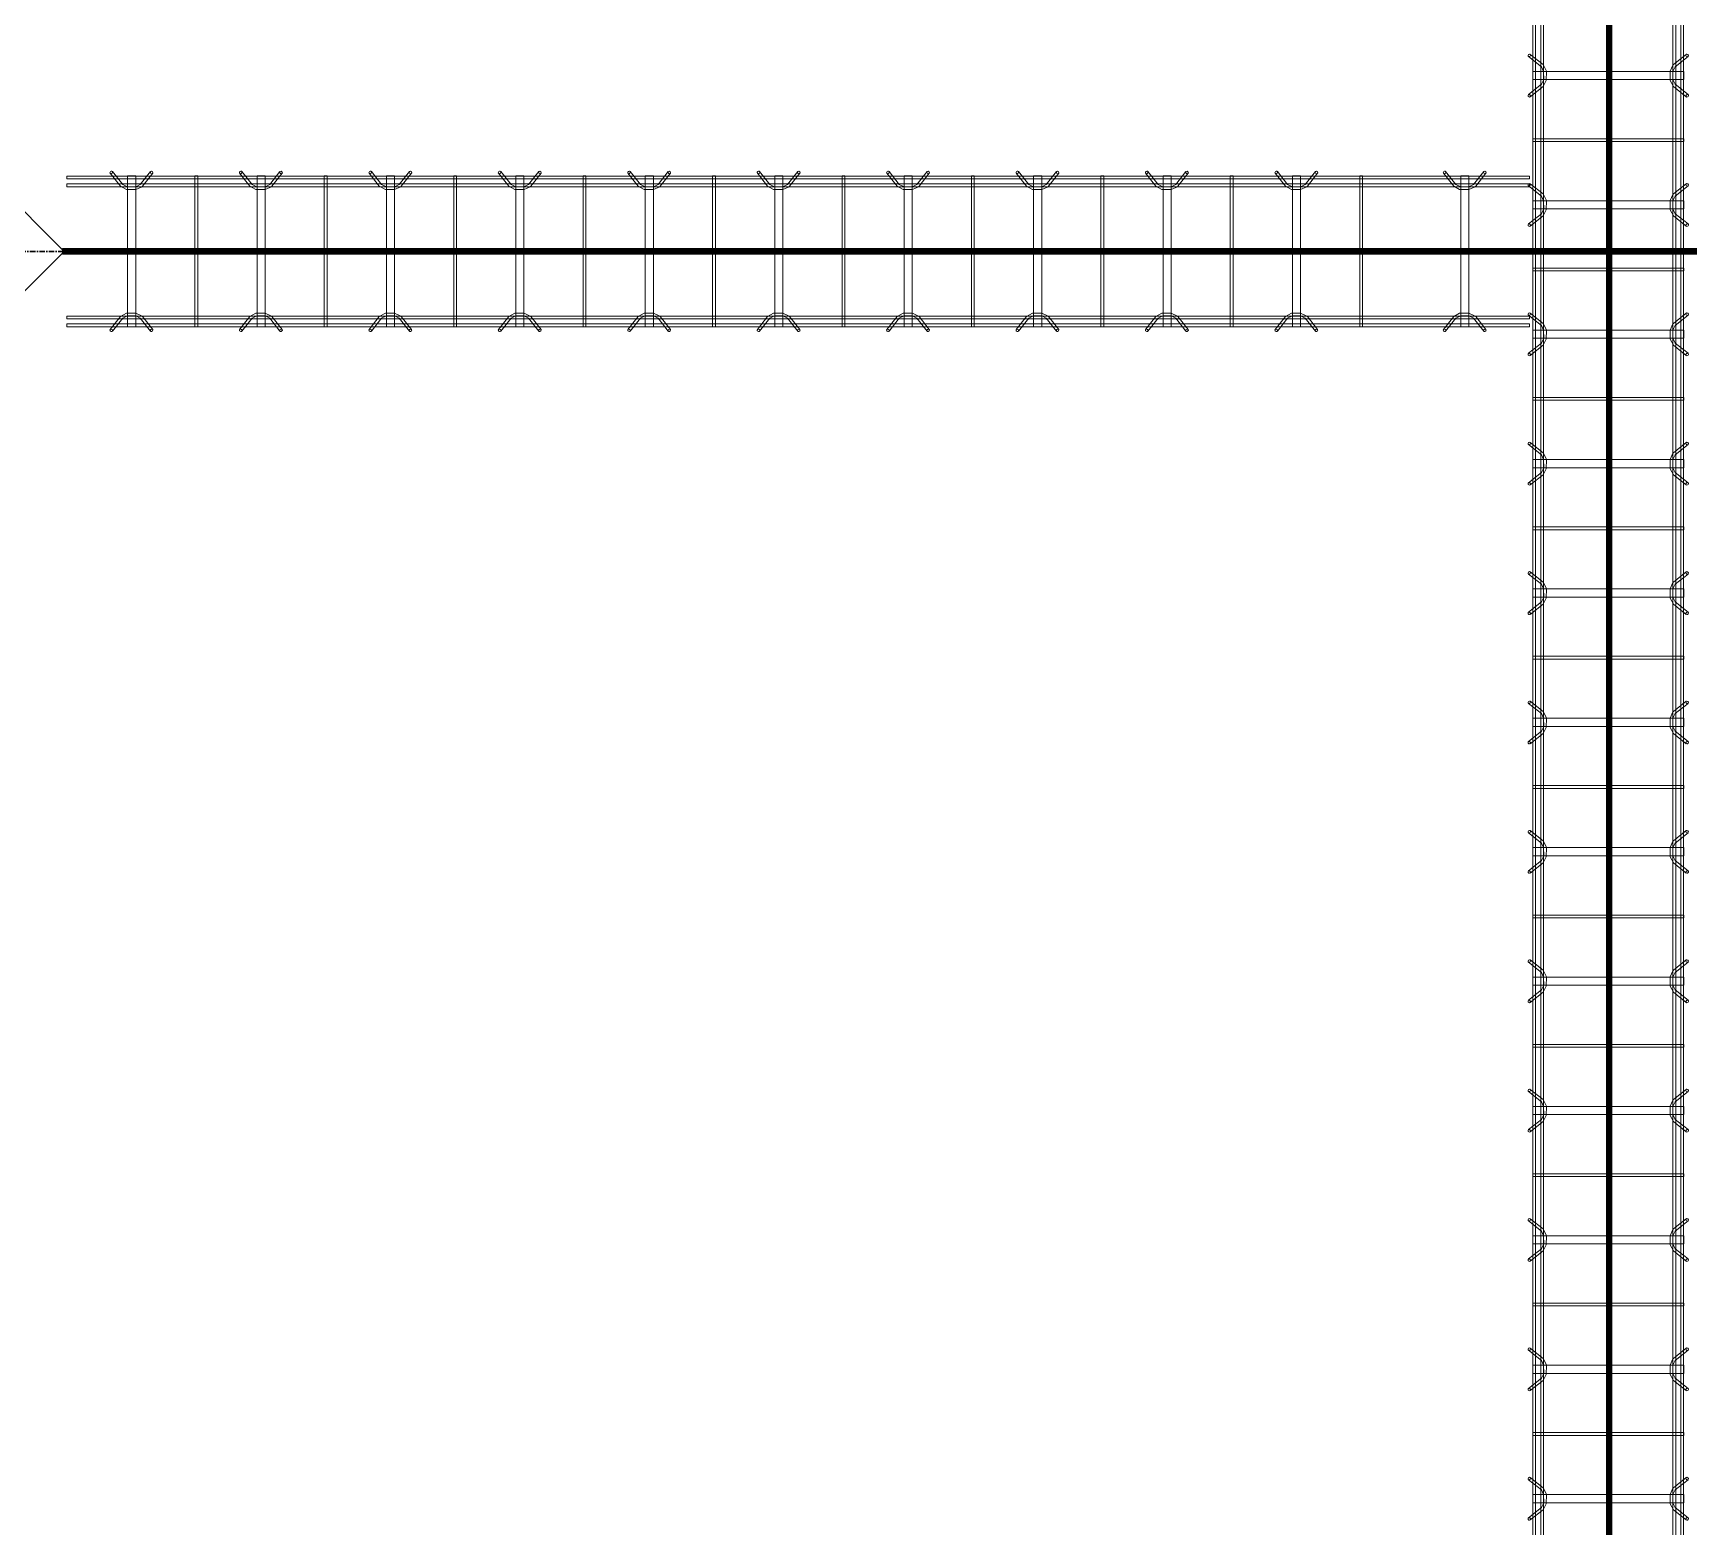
# Model space of a CAD drawing. Header units: inches. Extents: x -19229 to -222, y -6301 to 12387.
# Drawn here: x -2810 to -2656.4, y 11416.9 to 11555.4 of the extents above; entities that cross this region are included whole.
import ezdxf

# ---------------------------------------------------------------- set-up
doc = ezdxf.new("R2010")
doc.units = ezdxf.units.IN
doc.header["$MEASUREMENT"] = 0
doc.linetypes.add('Grid Line 1_2_', pattern=[0.875, 0.5, -0.125, 0.125, -0.125])
for name, color, linetype, lineweight in [('A-FLOR', 192, 'Continuous', 9), ('A-GENM', 13, 'Continuous', 9), ('S-BEAM', 12, 'Continuous', 9), ('S-GRID', 1, 'Continuous', 9)]:
    doc.layers.add(name, color=color, linetype=linetype, lineweight=lineweight)

# ---------------------------------------------------------------- blocks, each defined once
blk = doc.blocks.new('Dowel bar assembly - Dowel bar assembly-669756-SLAB ON GROUND JOINTS')
at = {"layer": 'S-BEAM'}
for p, q in [((2175, 1.98), (0, 1.98)), ((0, 1.72), (2175, 1.72)), ((1516.02, 2.23), (1516.97, 1.03)), ((1517.18, 1.19), (1516.23, 2.39)), ((1517.62, 1.99), (1517.62, -12.01)), ((1518.38, 1.99), (1517.62, 1.99)), ((1517.62, 1.99), (1518.38, 1.99)), ((1518.38, -12.01), (1518.38, 1.99)), ((1519.76, 2.39), (1518.81, 1.19)), ((1519.01, 1.03), (1519.96, 2.23)), ((1523.87, 1.99), (1523.87, -12.01)), ((1524.13, 1.99), (1523.87, 1.99)), ((1523.87, 1.99), (1524.13, 1.99)), ((1524.13, -12.01), (1524.13, 1.99)), ((1528.02, 2.23), (1528.97, 1.03)), ((1529.18, 1.19), (1528.23, 2.39)), ((1529.62, 1.99), (1529.62, -12.01)), ((1530.38, 1.99), (1529.62, 1.99)), ((1529.62, 1.99), (1530.38, 1.99)), ((1530.38, -12.01), (1530.38, 1.99)), ((1531.76, 2.39), (1530.81, 1.19)), ((1531.01, 1.03), (1531.96, 2.23)), ((1535.87, 1.99), (1535.87, -12.01)), ((1536.13, 1.99), (1535.87, 1.99)), ((1535.87, 1.99), (1536.13, 1.99)), ((1536.13, -12.01), (1536.13, 1.99)), ((1540.02, 2.23), (1540.97, 1.03)), ((1541.18, 1.19), (1540.23, 2.39)), ((1541.62, 1.99), (1541.62, -12.01)), ((1542.38, 1.99), (1541.62, 1.99)), ((1541.62, 1.99), (1542.38, 1.99)), ((1542.38, -12.01), (1542.38, 1.99)), ((1543.76, 2.39), (1542.81, 1.19)), ((1543.01, 1.03), (1543.96, 2.23)), ((1547.87, 1.99), (1547.87, -12.01)), ((1548.13, 1.99), (1547.87, 1.99)), ((1547.87, 1.99), (1548.13, 1.99)), ((1548.13, -12.01), (1548.13, 1.99)), ((1552.02, 2.23), (1552.97, 1.03)), ((1553.18, 1.19), (1552.23, 2.39)), ((1553.62, 1.99), (1553.62, -12.01)), ((1554.38, 1.99), (1553.62, 1.99)), ((1553.62, 1.99), (1554.38, 1.99)), ((1554.38, -12.01), (1554.38, 1.99)), ((1555.76, 2.39), (1554.81, 1.19)), ((1555.01, 1.03), (1555.96, 2.23)), ((1559.87, 1.99), (1559.87, -12.01)), ((1560.13, 1.99), (1559.87, 1.99)), ((1559.87, 1.99), (1560.13, 1.99)), ((1560.13, -12.01), (1560.13, 1.99)), ((1564.02, 2.23), (1564.97, 1.03)), ((1565.18, 1.19), (1564.23, 2.39)), ((1565.62, 1.99), (1565.62, -12.01)), ((1566.38, 1.99), (1565.62, 1.99)), ((1565.62, 1.99), (1566.38, 1.99)), ((1566.38, -12.01), (1566.38, 1.99)), ((1567.76, 2.39), (1566.81, 1.19)), ((1567.01, 1.03), (1567.96, 2.23)), ((1571.87, 1.99), (1571.87, -12.01)), ((1572.13, 1.99), (1571.87, 1.99)), ((1571.87, 1.99), (1572.13, 1.99)), ((1572.13, -12.01), (1572.13, 1.99)), ((1576.02, 2.23), (1576.97, 1.03)), ((1577.18, 1.19), (1576.23, 2.39)), ((1577.62, 1.99), (1577.62, -12.01)), ((1578.38, 1.99), (1577.62, 1.99)), ((1577.62, 1.99), (1578.38, 1.99)), ((1578.38, -12.01), (1578.38, 1.99)), ((1579.76, 2.39), (1578.81, 1.19)), ((1579.01, 1.03), (1579.96, 2.23)), ((1583.87, 1.99), (1583.87, -12.01)), ((1584.13, 1.99), (1583.87, 1.99)), ((1583.87, 1.99), (1584.13, 1.99)), ((1584.13, -12.01), (1584.13, 1.99)), ((1588.02, 2.23), (1588.97, 1.03)), ((1589.18, 1.19), (1588.23, 2.39)), ((1589.62, 1.99), (1589.62, -12.01)), ((1590.38, 1.99), (1589.62, 1.99)), ((1589.62, 1.99), (1590.38, 1.99)), ((1590.38, -12.01), (1590.38, 1.99)), ((1591.76, 2.39), (1590.81, 1.19)), ((1591.01, 1.03), (1591.96, 2.23)), ((1595.87, 1.99), (1595.87, -12.01)), ((1596.13, 1.99), (1595.87, 1.99)), ((1595.87, 1.99), (1596.13, 1.99)), ((1596.13, -12.01), (1596.13, 1.99)), ((1600.02, 2.23), (1600.97, 1.03)), ((1601.18, 1.19), (1600.23, 2.39)), ((1601.62, 1.99), (1601.62, -12.01)), ((1602.38, 1.99), (1601.62, 1.99)), ((1601.62, 1.99), (1602.38, 1.99)), ((1602.38, -12.01), (1602.38, 1.99)), ((1603.76, 2.39), (1602.81, 1.19)), ((1603.01, 1.03), (1603.96, 2.23)), ((1607.87, 1.99), (1607.87, -12.01)), ((1608.13, 1.99), (1607.87, 1.99)), ((1607.87, 1.99), (1608.13, 1.99)), ((1608.13, -12.01), (1608.13, 1.99)), ((1612.02, 2.23), (1612.97, 1.03)), ((1613.18, 1.19), (1612.23, 2.39)), ((1613.62, 1.99), (1613.62, -12.01)), ((1614.38, 1.99), (1613.62, 1.99)), ((1613.62, 1.99), (1614.38, 1.99)), ((1614.38, -12.01), (1614.38, 1.99)), ((1615.76, 2.39), (1614.81, 1.19)), ((1615.01, 1.03), (1615.96, 2.23)), ((1619.87, 1.99), (1619.87, -12.01)), ((1620.13, 1.99), (1619.87, 1.99)), ((1619.87, 1.99), (1620.13, 1.99)), ((1620.13, -12.01), (1620.13, 1.99)), ((1624.02, 2.23), (1624.97, 1.03)), ((1625.18, 1.19), (1624.23, 2.39)), ((1625.62, 1.99), (1625.62, -12.01)), ((1626.38, 1.99), (1625.62, 1.99)), ((1625.62, 1.99), (1626.38, 1.99)), ((1626.38, -12.01), (1626.38, 1.99)), ((1627.76, 2.39), (1626.81, 1.19)), ((1627.01, 1.03), (1627.96, 2.23)), ((1631.87, 1.99), (1631.87, -12.01)), ((1632.13, 1.99), (1631.87, 1.99)), ((1631.87, 1.99), (1632.13, 1.99)), ((1632.13, -12.01), (1632.13, 1.99)), ((1636.02, 2.23), (1636.97, 1.03)), ((1637.18, 1.19), (1636.23, 2.39)), ((1637.62, 1.99), (1637.62, -12.01)), ((1638.38, 1.99), (1637.62, 1.99)), ((1637.62, 1.99), (1638.38, 1.99)), ((1638.38, -12.01), (1638.38, 1.99)), ((1639.76, 2.39), (1638.81, 1.19)), ((1639.01, 1.03), (1639.96, 2.23)), ((1643.87, 1.99), (1643.87, -12.01)), ((1644.13, 1.99), (1643.87, 1.99)), ((1643.87, 1.99), (1644.13, 1.99)), ((1644.13, -12.01), (1644.13, 1.99)), ((1648.02, 2.23), (1648.97, 1.03)), ((1649.18, 1.19), (1648.23, 2.39)), ((1649.62, 1.99), (1649.62, -12.01)), ((1650.38, 1.99), (1649.62, 1.99)), ((1649.62, 1.99), (1650.38, 1.99)), ((1650.38, -12.01), (1650.38, 1.99)), ((1651.76, 2.39), (1650.81, 1.19)), ((1651.01, 1.03), (1651.96, 2.23)), ((2175, 1.25), (0, 1.25)), ((0, 0.99), (2175, 0.99)), ((2175, -11.01), (0, -11.01)), ((0, -11.27), (2175, -11.27)), ((2175, -11.74), (0, -11.74)), ((0, -12), (2175, -12)), ((1516.97, -11.05), (1516.02, -12.25)), ((1516.23, -12.41), (1517.18, -11.21)), ((1518.38, -12.01), (1517.62, -12.01)), ((1517.62, -12.01), (1518.38, -12.01)), ((1518.81, -11.21), (1519.76, -12.41)), ((1519.96, -12.25), (1519.01, -11.05)), ((1524.13, -12.01), (1523.87, -12.01)), ((1523.87, -12.01), (1524.13, -12.01)), ((1528.97, -11.05), (1528.02, -12.25)), ((1528.23, -12.41), (1529.18, -11.21)), ((1530.38, -12.01), (1529.62, -12.01)), ((1529.62, -12.01), (1530.38, -12.01)), ((1530.81, -11.21), (1531.76, -12.41)), ((1531.96, -12.25), (1531.01, -11.05)), ((1536.13, -12.01), (1535.87, -12.01)), ((1535.87, -12.01), (1536.13, -12.01)), ((1540.97, -11.05), (1540.02, -12.25)), ((1540.23, -12.41), (1541.18, -11.21)), ((1542.38, -12.01), (1541.62, -12.01)), ((1541.62, -12.01), (1542.38, -12.01)), ((1542.81, -11.21), (1543.76, -12.41)), ((1543.96, -12.25), (1543.01, -11.05)), ((1548.13, -12.01), (1547.87, -12.01)), ((1547.87, -12.01), (1548.13, -12.01)), ((1552.97, -11.05), (1552.02, -12.25)), ((1552.23, -12.41), (1553.18, -11.21)), ((1554.38, -12.01), (1553.62, -12.01)), ((1553.62, -12.01), (1554.38, -12.01)), ((1554.81, -11.21), (1555.76, -12.41)), ((1555.96, -12.25), (1555.01, -11.05)), ((1560.13, -12.01), (1559.87, -12.01)), ((1559.87, -12.01), (1560.13, -12.01)), ((1564.97, -11.05), (1564.02, -12.25)), ((1564.23, -12.41), (1565.18, -11.21)), ((1566.38, -12.01), (1565.62, -12.01)), ((1565.62, -12.01), (1566.38, -12.01)), ((1566.81, -11.21), (1567.76, -12.41)), ((1567.96, -12.25), (1567.01, -11.05)), ((1572.13, -12.01), (1571.87, -12.01)), ((1571.87, -12.01), (1572.13, -12.01)), ((1576.97, -11.05), (1576.02, -12.25)), ((1576.23, -12.41), (1577.18, -11.21)), ((1578.38, -12.01), (1577.62, -12.01)), ((1577.62, -12.01), (1578.38, -12.01)), ((1578.81, -11.21), (1579.76, -12.41)), ((1579.96, -12.25), (1579.01, -11.05)), ((1584.13, -12.01), (1583.87, -12.01)), ((1583.87, -12.01), (1584.13, -12.01)), ((1588.97, -11.05), (1588.02, -12.25)), ((1588.23, -12.41), (1589.18, -11.21)), ((1590.38, -12.01), (1589.62, -12.01)), ((1589.62, -12.01), (1590.38, -12.01)), ((1590.81, -11.21), (1591.76, -12.41)), ((1591.96, -12.25), (1591.01, -11.05)), ((1596.13, -12.01), (1595.87, -12.01)), ((1595.87, -12.01), (1596.13, -12.01)), ((1600.97, -11.05), (1600.02, -12.25)), ((1600.23, -12.41), (1601.18, -11.21)), ((1602.38, -12.01), (1601.62, -12.01)), ((1601.62, -12.01), (1602.38, -12.01)), ((1602.81, -11.21), (1603.76, -12.41)), ((1603.96, -12.25), (1603.01, -11.05)), ((1608.13, -12.01), (1607.87, -12.01)), ((1607.87, -12.01), (1608.13, -12.01)), ((1612.97, -11.05), (1612.02, -12.25)), ((1612.23, -12.41), (1613.18, -11.21)), ((1614.38, -12.01), (1613.62, -12.01)), ((1613.62, -12.01), (1614.38, -12.01)), ((1614.81, -11.21), (1615.76, -12.41)), ((1615.96, -12.25), (1615.01, -11.05)), ((1620.13, -12.01), (1619.87, -12.01)), ((1619.87, -12.01), (1620.13, -12.01)), ((1624.97, -11.05), (1624.02, -12.25)), ((1624.23, -12.41), (1625.18, -11.21)), ((1626.38, -12.01), (1625.62, -12.01)), ((1625.62, -12.01), (1626.38, -12.01)), ((1626.81, -11.21), (1627.76, -12.41)), ((1627.96, -12.25), (1627.01, -11.05)), ((1632.13, -12.01), (1631.87, -12.01)), ((1631.87, -12.01), (1632.13, -12.01)), ((1636.97, -11.05), (1636.02, -12.25)), ((1636.23, -12.41), (1637.18, -11.21)), ((1638.38, -12.01), (1637.62, -12.01)), ((1637.62, -12.01), (1638.38, -12.01)), ((1638.81, -11.21), (1639.76, -12.41)), ((1639.96, -12.25), (1639.01, -11.05)), ((1644.13, -12.01), (1643.87, -12.01)), ((1643.87, -12.01), (1644.13, -12.01)), ((1648.97, -11.05), (1648.02, -12.25)), ((1648.23, -12.41), (1649.18, -11.21)), ((1650.38, -12.01), (1649.62, -12.01)), ((1649.62, -12.01), (1650.38, -12.01)), ((1650.81, -11.21), (1651.76, -12.41)), ((1651.96, -12.25), (1651.01, -11.05))]:
    blk.add_line(p, q, dxfattribs=at)
at = {"layer": 'S-BEAM', "flags": 128}
for points in [[(1516.97, 1.03), (1517.53, 0.73), (1518.39, 0.72), (1518.97, 0.99), (1519.01, 1.03)], [(1517.18, 1.19), (1517.62, 0.97), (1518.38, 0.98), (1518.81, 1.19)], [(1528.97, 1.03), (1529.53, 0.73), (1530.39, 0.72), (1530.97, 0.99), (1531.01, 1.03)], [(1529.18, 1.19), (1529.62, 0.97), (1530.38, 0.98), (1530.81, 1.19)], [(1540.97, 1.03), (1541.53, 0.73), (1542.39, 0.72), (1542.97, 0.99), (1543.01, 1.03)], [(1541.18, 1.19), (1541.62, 0.97), (1542.38, 0.98), (1542.81, 1.19)], [(1552.97, 1.03), (1553.53, 0.73), (1554.39, 0.72), (1554.97, 0.99), (1555.01, 1.03)], [(1553.18, 1.19), (1553.62, 0.97), (1554.38, 0.98), (1554.81, 1.19)], [(1564.97, 1.03), (1565.53, 0.73), (1566.39, 0.72), (1566.97, 0.99), (1567.01, 1.03)], [(1565.18, 1.19), (1565.62, 0.97), (1566.38, 0.98), (1566.81, 1.19)], [(1576.97, 1.03), (1577.53, 0.73), (1578.39, 0.72), (1578.97, 0.99), (1579.01, 1.03)], [(1577.18, 1.19), (1577.62, 0.97), (1578.38, 0.98), (1578.81, 1.19)], [(1588.97, 1.03), (1589.53, 0.73), (1590.39, 0.72), (1590.97, 0.99), (1591.01, 1.03)], [(1589.18, 1.19), (1589.62, 0.97), (1590.38, 0.98), (1590.81, 1.19)], [(1600.97, 1.03), (1601.53, 0.73), (1602.39, 0.72), (1602.97, 0.99), (1603.01, 1.03)], [(1601.18, 1.19), (1601.62, 0.97), (1602.38, 0.98), (1602.81, 1.19)], [(1612.97, 1.03), (1613.53, 0.73), (1614.39, 0.72), (1614.97, 0.99), (1615.01, 1.03)], [(1613.18, 1.19), (1613.62, 0.97), (1614.38, 0.98), (1614.81, 1.19)], [(1624.97, 1.03), (1625.53, 0.73), (1626.39, 0.72), (1626.97, 0.99), (1627.01, 1.03)], [(1625.18, 1.19), (1625.62, 0.97), (1626.38, 0.98), (1626.81, 1.19)], [(1636.97, 1.03), (1637.53, 0.73), (1638.39, 0.72), (1638.97, 0.99), (1639.01, 1.03)], [(1637.18, 1.19), (1637.62, 0.97), (1638.38, 0.98), (1638.81, 1.19)], [(1648.97, 1.03), (1649.53, 0.73), (1650.39, 0.72), (1650.97, 0.99), (1651.01, 1.03)], [(1649.18, 1.19), (1649.62, 0.97), (1650.38, 0.98), (1650.81, 1.19)], [(1516.97, -11.05), (1517.53, -10.75), (1518.39, -10.74), (1518.97, -11.01), (1519.01, -11.05)], [(1528.97, -11.05), (1529.53, -10.75), (1530.39, -10.74), (1530.97, -11.01), (1531.01, -11.05)], [(1540.97, -11.05), (1541.53, -10.75), (1542.39, -10.74), (1542.97, -11.01), (1543.01, -11.05)], [(1552.97, -11.05), (1553.53, -10.75), (1554.39, -10.74), (1554.97, -11.01), (1555.01, -11.05)], [(1564.97, -11.05), (1565.53, -10.75), (1566.39, -10.74), (1566.97, -11.01), (1567.01, -11.05)], [(1576.97, -11.05), (1577.53, -10.75), (1578.39, -10.74), (1578.97, -11.01), (1579.01, -11.05)], [(1588.97, -11.05), (1589.53, -10.75), (1590.39, -10.74), (1590.97, -11.01), (1591.01, -11.05)], [(1600.97, -11.05), (1601.53, -10.75), (1602.39, -10.74), (1602.97, -11.01), (1603.01, -11.05)], [(1612.97, -11.05), (1613.53, -10.75), (1614.39, -10.74), (1614.97, -11.01), (1615.01, -11.05)], [(1624.97, -11.05), (1625.53, -10.75), (1626.39, -10.74), (1626.97, -11.01), (1627.01, -11.05)], [(1636.97, -11.05), (1637.53, -10.75), (1638.39, -10.74), (1638.97, -11.01), (1639.01, -11.05)], [(1648.97, -11.05), (1649.53, -10.75), (1650.39, -10.74), (1650.97, -11.01), (1651.01, -11.05)], [(1517.18, -11.21), (1517.62, -10.99), (1518.38, -11), (1518.81, -11.21)], [(1529.18, -11.21), (1529.62, -10.99), (1530.38, -11), (1530.81, -11.21)], [(1541.18, -11.21), (1541.62, -10.99), (1542.38, -11), (1542.81, -11.21)], [(1553.18, -11.21), (1553.62, -10.99), (1554.38, -11), (1554.81, -11.21)], [(1565.18, -11.21), (1565.62, -10.99), (1566.38, -11), (1566.81, -11.21)], [(1577.18, -11.21), (1577.62, -10.99), (1578.38, -11), (1578.81, -11.21)], [(1589.18, -11.21), (1589.62, -10.99), (1590.38, -11), (1590.81, -11.21)], [(1601.18, -11.21), (1601.62, -10.99), (1602.38, -11), (1602.81, -11.21)], [(1613.18, -11.21), (1613.62, -10.99), (1614.38, -11), (1614.81, -11.21)], [(1625.18, -11.21), (1625.62, -10.99), (1626.38, -11), (1626.81, -11.21)], [(1637.18, -11.21), (1637.62, -10.99), (1638.38, -11), (1638.81, -11.21)], [(1649.18, -11.21), (1649.62, -10.99), (1650.38, -11), (1650.81, -11.21)]]:
    blk.add_lwpolyline(points, dxfattribs=at)
at = {"layer": 'S-BEAM'}
for centre, major_axis, start_param, end_param in [((1516.12, 2.31), (0.101, 0.08), 5.709265, 8.850858), ((1516.12, 2.31), (0.101, 0.08), 2.567673, 5.709265), ((1519.86, 2.31), (-0.101, 0.08), 3.715513, 6.857105), ((1519.86, 2.31), (-0.101, 0.08), 0.57392, 3.715513), ((1528.12, 2.31), (0.101, 0.08), 5.709265, 8.850858), ((1528.12, 2.31), (0.101, 0.08), 2.567673, 5.709265), ((1531.86, 2.31), (-0.101, 0.08), 3.715513, 6.857105), ((1531.86, 2.31), (-0.101, 0.08), 0.57392, 3.715513), ((1540.12, 2.31), (0.101, 0.08), 5.709265, 8.850858), ((1540.12, 2.31), (0.101, 0.08), 2.567673, 5.709265), ((1543.86, 2.31), (-0.101, 0.08), 3.715513, 6.857105), ((1543.86, 2.31), (-0.101, 0.08), 0.57392, 3.715513), ((1552.12, 2.31), (0.101, 0.08), 5.709265, 8.850858), ((1552.12, 2.31), (0.101, 0.08), 2.567673, 5.709265), ((1555.86, 2.31), (-0.101, 0.08), 3.715513, 6.857105), ((1555.86, 2.31), (-0.101, 0.08), 0.57392, 3.715513), ((1564.12, 2.31), (0.101, 0.08), 5.709265, 8.850858), ((1564.12, 2.31), (0.101, 0.08), 2.567673, 5.709265), ((1567.86, 2.31), (-0.101, 0.08), 3.715513, 6.857105), ((1567.86, 2.31), (-0.101, 0.08), 0.57392, 3.715513), ((1576.12, 2.31), (0.101, 0.08), 5.709265, 8.850858), ((1576.12, 2.31), (0.101, 0.08), 2.567673, 5.709265), ((1579.86, 2.31), (-0.101, 0.08), 3.715513, 6.857105), ((1579.86, 2.31), (-0.101, 0.08), 0.57392, 3.715513), ((1588.12, 2.31), (0.101, 0.08), 5.709265, 8.850858), ((1588.12, 2.31), (0.101, 0.08), 2.567673, 5.709265), ((1591.86, 2.31), (-0.101, 0.08), 3.715513, 6.857105), ((1591.86, 2.31), (-0.101, 0.08), 0.57392, 3.715513), ((1600.12, 2.31), (0.101, 0.08), 5.709265, 8.850858), ((1600.12, 2.31), (0.101, 0.08), 2.567673, 5.709265), ((1603.86, 2.31), (-0.101, 0.08), 3.715513, 6.857105), ((1603.86, 2.31), (-0.101, 0.08), 0.57392, 3.715513), ((1612.12, 2.31), (0.101, 0.08), 5.709265, 8.850858), ((1612.12, 2.31), (0.101, 0.08), 2.567673, 5.709265), ((1615.86, 2.31), (-0.101, 0.08), 3.715513, 6.857105), ((1615.86, 2.31), (-0.101, 0.08), 0.57392, 3.715513), ((1624.12, 2.31), (0.101, 0.08), 5.709265, 8.850858), ((1624.12, 2.31), (0.101, 0.08), 2.567673, 5.709265), ((1627.86, 2.31), (-0.101, 0.08), 3.715513, 6.857105), ((1627.86, 2.31), (-0.101, 0.08), 0.57392, 3.715513), ((1636.12, 2.31), (0.101, 0.08), 5.709265, 8.850858), ((1636.12, 2.31), (0.101, 0.08), 2.567673, 5.709265), ((1639.86, 2.31), (-0.101, 0.08), 3.715513, 6.857105), ((1639.86, 2.31), (-0.101, 0.08), 0.57392, 3.715513), ((1648.12, 2.31), (0.101, 0.08), 5.709265, 8.850858), ((1648.12, 2.31), (0.101, 0.08), 2.567673, 5.709265), ((1651.86, 2.31), (-0.101, 0.08), 3.715513, 6.857105), ((1651.86, 2.31), (-0.101, 0.08), 0.57392, 3.715513), ((1516.12, -12.33), (-0.101, 0.08), 3.715513, 6.857105), ((1519.86, -12.33), (0.101, 0.08), 5.709265, 8.850858), ((1528.12, -12.33), (-0.101, 0.08), 3.715513, 6.857105), ((1531.86, -12.33), (0.101, 0.08), 5.709265, 8.850858), ((1540.12, -12.33), (-0.101, 0.08), 3.715513, 6.857105), ((1543.86, -12.33), (0.101, 0.08), 5.709265, 8.850858), ((1552.12, -12.33), (-0.101, 0.08), 3.715513, 6.857105), ((1555.86, -12.33), (0.101, 0.08), 5.709265, 8.850858), ((1564.12, -12.33), (-0.101, 0.08), 3.715513, 6.857105), ((1567.86, -12.33), (0.101, 0.08), 5.709265, 8.850858), ((1576.12, -12.33), (-0.101, 0.08), 3.715513, 6.857105), ((1579.86, -12.33), (0.101, 0.08), 5.709265, 8.850858), ((1588.12, -12.33), (-0.101, 0.08), 3.715513, 6.857105), ((1591.86, -12.33), (0.101, 0.08), 5.709265, 8.850858), ((1600.12, -12.33), (-0.101, 0.08), 3.715513, 6.857105), ((1603.86, -12.33), (0.101, 0.08), 5.709265, 8.850858), ((1612.12, -12.33), (-0.101, 0.08), 3.715513, 6.857105), ((1615.86, -12.33), (0.101, 0.08), 5.709265, 8.850858), ((1624.12, -12.33), (-0.101, 0.08), 3.715513, 6.857105), ((1627.86, -12.33), (0.101, 0.08), 5.709265, 8.850858), ((1636.12, -12.33), (-0.101, 0.08), 3.715513, 6.857105), ((1639.86, -12.33), (0.101, 0.08), 5.709265, 8.850858), ((1648.12, -12.33), (-0.101, 0.08), 3.715513, 6.857105), ((1651.86, -12.33), (0.101, 0.08), 5.709265, 8.850858), ((1516.12, -12.33), (-0.101, 0.08), 0.57392, 3.715513), ((1519.86, -12.33), (0.101, 0.08), 2.567673, 5.709265), ((1528.12, -12.33), (-0.101, 0.08), 0.57392, 3.715513), ((1531.86, -12.33), (0.101, 0.08), 2.567673, 5.709265), ((1540.12, -12.33), (-0.101, 0.08), 0.57392, 3.715513), ((1543.86, -12.33), (0.101, 0.08), 2.567673, 5.709265), ((1552.12, -12.33), (-0.101, 0.08), 0.57392, 3.715513), ((1555.86, -12.33), (0.101, 0.08), 2.567673, 5.709265), ((1564.12, -12.33), (-0.101, 0.08), 0.57392, 3.715513), ((1567.86, -12.33), (0.101, 0.08), 2.567673, 5.709265), ((1576.12, -12.33), (-0.101, 0.08), 0.57392, 3.715513), ((1579.86, -12.33), (0.101, 0.08), 2.567673, 5.709265), ((1588.12, -12.33), (-0.101, 0.08), 0.57392, 3.715513), ((1591.86, -12.33), (0.101, 0.08), 2.567673, 5.709265), ((1600.12, -12.33), (-0.101, 0.08), 0.57392, 3.715513), ((1603.86, -12.33), (0.101, 0.08), 2.567673, 5.709265), ((1612.12, -12.33), (-0.101, 0.08), 0.57392, 3.715513), ((1615.86, -12.33), (0.101, 0.08), 2.567673, 5.709265), ((1624.12, -12.33), (-0.101, 0.08), 0.57392, 3.715513), ((1627.86, -12.33), (0.101, 0.08), 2.567673, 5.709265), ((1636.12, -12.33), (-0.101, 0.08), 0.57392, 3.715513), ((1639.86, -12.33), (0.101, 0.08), 2.567673, 5.709265), ((1648.12, -12.33), (-0.101, 0.08), 0.57392, 3.715513), ((1651.86, -12.33), (0.101, 0.08), 2.567673, 5.709265)]:
    blk.add_ellipse(centre, major_axis=major_axis, ratio=0.816528, start_param=start_param, end_param=end_param, dxfattribs=at)
blk = doc.blocks.new('Dowel bar assembly - Dowel bar assembly-670865-SLAB ON GROUND JOINTS')
at = {"layer": 'S-BEAM'}
for p, q in [((135.61, 1.98), (0, 1.98)), ((0, 1.98), (0, 1.72)), ((0, 1.72), (0, 1.98)), ((0, 1.72), (135.61, 1.72)), ((4.02, 2.23), (4.97, 1.03)), ((5.18, 1.19), (4.23, 2.39)), ((5.63, 1.99), (5.63, -12.01)), ((6.38, 1.99), (5.63, 1.99)), ((5.63, 1.99), (6.38, 1.99)), ((6.38, -12.01), (6.38, 1.99)), ((7.76, 2.39), (6.81, 1.19)), ((7.01, 1.03), (7.96, 2.23)), ((11.87, 1.99), (11.87, -12.01)), ((12.13, 1.99), (11.87, 1.99)), ((11.87, 1.99), (12.13, 1.99)), ((12.13, -12.01), (12.13, 1.99)), ((16.02, 2.23), (16.97, 1.03)), ((17.18, 1.19), (16.23, 2.39)), ((17.63, 1.99), (17.63, -12.01)), ((18.38, 1.99), (17.63, 1.99)), ((17.63, 1.99), (18.38, 1.99)), ((18.38, -12.01), (18.38, 1.99)), ((19.76, 2.39), (18.81, 1.19)), ((19.01, 1.03), (19.96, 2.23)), ((23.87, 1.99), (23.87, -12.01)), ((24.13, 1.99), (23.87, 1.99)), ((23.87, 1.99), (24.13, 1.99)), ((24.13, -12.01), (24.13, 1.99)), ((28.02, 2.23), (28.97, 1.03)), ((29.18, 1.19), (28.23, 2.39)), ((29.63, 1.99), (29.63, -12.01)), ((30.38, 1.99), (29.63, 1.99)), ((29.63, 1.99), (30.38, 1.99)), ((30.38, -12.01), (30.38, 1.99)), ((31.76, 2.39), (30.81, 1.19)), ((31.01, 1.03), (31.96, 2.23)), ((35.87, 1.99), (35.87, -12.01)), ((36.13, 1.99), (35.87, 1.99)), ((35.87, 1.99), (36.13, 1.99)), ((36.13, -12.01), (36.13, 1.99)), ((40.02, 2.23), (40.97, 1.03)), ((41.18, 1.19), (40.23, 2.39)), ((41.63, 1.99), (41.63, -12.01)), ((42.38, 1.99), (41.63, 1.99)), ((41.63, 1.99), (42.38, 1.99)), ((42.38, -12.01), (42.38, 1.99)), ((43.76, 2.39), (42.81, 1.19)), ((43.01, 1.03), (43.96, 2.23)), ((47.87, 1.99), (47.87, -12.01)), ((48.13, 1.99), (47.87, 1.99)), ((47.87, 1.99), (48.13, 1.99)), ((48.13, -12.01), (48.13, 1.99)), ((52.02, 2.23), (52.97, 1.03)), ((53.18, 1.19), (52.23, 2.39)), ((53.63, 1.99), (53.63, -12.01)), ((54.38, 1.99), (53.63, 1.99)), ((53.63, 1.99), (54.38, 1.99)), ((54.38, -12.01), (54.38, 1.99)), ((55.76, 2.39), (54.81, 1.19)), ((55.01, 1.03), (55.96, 2.23)), ((59.87, 1.99), (59.87, -12.01)), ((60.13, 1.99), (59.87, 1.99)), ((59.87, 1.99), (60.13, 1.99)), ((60.13, -12.01), (60.13, 1.99)), ((64.02, 2.23), (64.97, 1.03)), ((65.18, 1.19), (64.23, 2.39)), ((65.63, 1.99), (65.63, -12.01)), ((66.38, 1.99), (65.63, 1.99)), ((65.63, 1.99), (66.38, 1.99)), ((66.38, -12.01), (66.38, 1.99)), ((67.76, 2.39), (66.81, 1.19)), ((67.01, 1.03), (67.96, 2.23)), ((71.87, 1.99), (71.87, -12.01)), ((72.13, 1.99), (71.87, 1.99)), ((71.87, 1.99), (72.13, 1.99)), ((72.13, -12.01), (72.13, 1.99)), ((76.02, 2.23), (76.97, 1.03)), ((77.18, 1.19), (76.23, 2.39)), ((77.63, 1.99), (77.63, -12.01)), ((78.38, 1.99), (77.63, 1.99)), ((77.63, 1.99), (78.38, 1.99)), ((78.38, -12.01), (78.38, 1.99)), ((79.76, 2.39), (78.81, 1.19)), ((79.01, 1.03), (79.96, 2.23)), ((83.87, 1.99), (83.87, -12.01)), ((84.13, 1.99), (83.87, 1.99)), ((83.87, 1.99), (84.13, 1.99)), ((84.13, -12.01), (84.13, 1.99)), ((88.02, 2.23), (88.97, 1.03)), ((89.18, 1.19), (88.23, 2.39)), ((89.63, 1.99), (89.63, -12.01)), ((90.38, 1.99), (89.63, 1.99)), ((89.63, 1.99), (90.38, 1.99)), ((90.38, -12.01), (90.38, 1.99)), ((91.76, 2.39), (90.81, 1.19)), ((91.01, 1.03), (91.96, 2.23)), ((95.87, 1.99), (95.87, -12.01)), ((96.13, 1.99), (95.87, 1.99)), ((95.87, 1.99), (96.13, 1.99)), ((96.13, -12.01), (96.13, 1.99)), ((100.02, 2.23), (100.97, 1.03)), ((101.18, 1.19), (100.23, 2.39)), ((101.63, 1.99), (101.63, -12.01)), ((102.38, 1.99), (101.63, 1.99)), ((101.63, 1.99), (102.38, 1.99)), ((102.38, -12.01), (102.38, 1.99)), ((103.76, 2.39), (102.81, 1.19)), ((103.01, 1.03), (103.96, 2.23)), ((107.87, 1.99), (107.87, -12.01)), ((108.13, 1.99), (107.87, 1.99)), ((107.87, 1.99), (108.13, 1.99)), ((108.13, -12.01), (108.13, 1.99)), ((112.02, 2.23), (112.97, 1.03)), ((113.18, 1.19), (112.23, 2.39)), ((113.63, 1.99), (113.63, -12.01)), ((114.38, 1.99), (113.63, 1.99)), ((113.63, 1.99), (114.38, 1.99)), ((114.38, -12.01), (114.38, 1.99)), ((115.76, 2.39), (114.81, 1.19)), ((115.01, 1.03), (115.96, 2.23)), ((119.87, 1.99), (119.87, -12.01)), ((120.13, 1.99), (119.87, 1.99)), ((119.87, 1.99), (120.13, 1.99)), ((120.13, -12.01), (120.13, 1.99)), ((127.63, 2.23), (128.58, 1.03)), ((128.78, 1.19), (127.83, 2.39)), ((129.23, 1.99), (129.23, -12.01)), ((129.98, 1.99), (129.23, 1.99)), ((129.23, 1.99), (129.98, 1.99)), ((129.98, -12.01), (129.98, 1.99)), ((131.37, 2.39), (130.42, 1.19)), ((130.62, 1.03), (131.57, 2.23)), ((135.61, 1.98), (135.61, 1.72)), ((135.61, 1.72), (135.61, 1.98)), ((135.61, 1.25), (0, 1.25)), ((0, 0.99), (0, 1.25)), ((0, 1.25), (0, 0.99)), ((0, 0.99), (135.61, 0.99)), ((135.61, 0.99), (135.61, 1.25)), ((135.61, 1.25), (135.61, 0.99)), ((135.61, -11.01), (0, -11.01)), ((0, -11.27), (0, -11.01)), ((0, -11.01), (0, -11.27)), ((0, -11.27), (135.61, -11.27)), ((135.61, -11.74), (0, -11.74)), ((0, -12), (0, -11.74)), ((0, -11.74), (0, -12)), ((0, -12), (135.61, -12)), ((4.97, -11.05), (4.02, -12.25)), ((4.23, -12.41), (5.18, -11.21)), ((6.38, -12.01), (5.63, -12.01)), ((5.63, -12.01), (6.38, -12.01)), ((6.81, -11.21), (7.76, -12.41)), ((7.96, -12.25), (7.01, -11.05)), ((12.13, -12.01), (11.87, -12.01)), ((11.87, -12.01), (12.13, -12.01)), ((16.97, -11.05), (16.02, -12.25)), ((16.23, -12.41), (17.18, -11.21)), ((18.38, -12.01), (17.63, -12.01)), ((17.63, -12.01), (18.38, -12.01)), ((18.81, -11.21), (19.76, -12.41)), ((19.96, -12.25), (19.01, -11.05)), ((24.13, -12.01), (23.87, -12.01)), ((23.87, -12.01), (24.13, -12.01)), ((28.97, -11.05), (28.02, -12.25)), ((28.23, -12.41), (29.18, -11.21)), ((30.38, -12.01), (29.63, -12.01)), ((29.63, -12.01), (30.38, -12.01)), ((30.81, -11.21), (31.76, -12.41)), ((31.96, -12.25), (31.01, -11.05)), ((36.13, -12.01), (35.87, -12.01)), ((35.87, -12.01), (36.13, -12.01)), ((40.97, -11.05), (40.02, -12.25)), ((40.23, -12.41), (41.18, -11.21)), ((42.38, -12.01), (41.63, -12.01)), ((41.63, -12.01), (42.38, -12.01)), ((42.81, -11.21), (43.76, -12.41)), ((43.96, -12.25), (43.01, -11.05)), ((48.13, -12.01), (47.87, -12.01)), ((47.87, -12.01), (48.13, -12.01)), ((52.97, -11.05), (52.02, -12.25)), ((52.23, -12.41), (53.18, -11.21)), ((54.38, -12.01), (53.63, -12.01)), ((53.63, -12.01), (54.38, -12.01)), ((54.81, -11.21), (55.76, -12.41)), ((55.96, -12.25), (55.01, -11.05)), ((60.13, -12.01), (59.87, -12.01)), ((59.87, -12.01), (60.13, -12.01)), ((64.97, -11.05), (64.02, -12.25)), ((64.23, -12.41), (65.18, -11.21)), ((66.38, -12.01), (65.63, -12.01)), ((65.63, -12.01), (66.38, -12.01)), ((66.81, -11.21), (67.76, -12.41)), ((67.96, -12.25), (67.01, -11.05)), ((72.13, -12.01), (71.87, -12.01)), ((71.87, -12.01), (72.13, -12.01)), ((76.97, -11.05), (76.02, -12.25)), ((76.23, -12.41), (77.18, -11.21)), ((78.38, -12.01), (77.63, -12.01)), ((77.63, -12.01), (78.38, -12.01)), ((78.81, -11.21), (79.76, -12.41)), ((79.96, -12.25), (79.01, -11.05)), ((84.13, -12.01), (83.87, -12.01)), ((83.87, -12.01), (84.13, -12.01)), ((88.97, -11.05), (88.02, -12.25)), ((88.23, -12.41), (89.18, -11.21)), ((90.38, -12.01), (89.63, -12.01)), ((89.63, -12.01), (90.38, -12.01)), ((90.81, -11.21), (91.76, -12.41)), ((91.96, -12.25), (91.01, -11.05)), ((96.13, -12.01), (95.87, -12.01)), ((95.87, -12.01), (96.13, -12.01)), ((100.97, -11.05), (100.02, -12.25)), ((100.23, -12.41), (101.18, -11.21)), ((102.38, -12.01), (101.63, -12.01)), ((101.63, -12.01), (102.38, -12.01)), ((102.81, -11.21), (103.76, -12.41)), ((103.96, -12.25), (103.01, -11.05)), ((108.13, -12.01), (107.87, -12.01)), ((107.87, -12.01), (108.13, -12.01)), ((112.97, -11.05), (112.02, -12.25)), ((112.23, -12.41), (113.18, -11.21)), ((114.38, -12.01), (113.63, -12.01)), ((113.63, -12.01), (114.38, -12.01)), ((114.81, -11.21), (115.76, -12.41)), ((115.96, -12.25), (115.01, -11.05)), ((120.13, -12.01), (119.87, -12.01)), ((119.87, -12.01), (120.13, -12.01)), ((128.58, -11.05), (127.63, -12.25)), ((127.83, -12.41), (128.78, -11.21)), ((129.98, -12.01), (129.23, -12.01)), ((129.23, -12.01), (129.98, -12.01)), ((130.42, -11.21), (131.37, -12.41)), ((131.57, -12.25), (130.62, -11.05)), ((135.61, -11.27), (135.61, -11.01)), ((135.61, -11.01), (135.61, -11.27)), ((135.61, -12), (135.61, -11.74)), ((135.61, -11.74), (135.61, -12))]:
    blk.add_line(p, q, dxfattribs=at)
at = {"layer": 'S-BEAM', "flags": 128}
for points in [[(4.97, 1.03), (5.53, 0.73), (6.39, 0.72), (6.97, 0.99), (7.01, 1.03)], [(5.18, 1.19), (5.62, 0.97), (6.38, 0.98), (6.81, 1.19)], [(16.97, 1.03), (17.53, 0.73), (18.39, 0.72), (18.97, 0.99), (19.01, 1.03)], [(17.18, 1.19), (17.62, 0.97), (18.38, 0.98), (18.81, 1.19)], [(28.97, 1.03), (29.53, 0.73), (30.39, 0.72), (30.97, 0.99), (31.01, 1.03)], [(29.18, 1.19), (29.62, 0.97), (30.38, 0.98), (30.81, 1.19)], [(40.97, 1.03), (41.53, 0.73), (42.39, 0.72), (42.97, 0.99), (43.01, 1.03)], [(41.18, 1.19), (41.62, 0.97), (42.38, 0.98), (42.81, 1.19)], [(52.97, 1.03), (53.53, 0.73), (54.39, 0.72), (54.97, 0.99), (55.01, 1.03)], [(53.18, 1.19), (53.62, 0.97), (54.38, 0.98), (54.81, 1.19)], [(64.97, 1.03), (65.53, 0.73), (66.39, 0.72), (66.97, 0.99), (67.01, 1.03)], [(65.18, 1.19), (65.62, 0.97), (66.38, 0.98), (66.81, 1.19)], [(76.97, 1.03), (77.53, 0.73), (78.39, 0.72), (78.97, 0.99), (79.01, 1.03)], [(77.18, 1.19), (77.62, 0.97), (78.38, 0.98), (78.81, 1.19)], [(88.97, 1.03), (89.53, 0.73), (90.39, 0.72), (90.97, 0.99), (91.01, 1.03)], [(89.18, 1.19), (89.62, 0.97), (90.38, 0.98), (90.81, 1.19)], [(100.97, 1.03), (101.53, 0.73), (102.39, 0.72), (102.97, 0.99), (103.01, 1.03)], [(101.18, 1.19), (101.62, 0.97), (102.38, 0.98), (102.81, 1.19)], [(112.97, 1.03), (113.53, 0.73), (114.39, 0.72), (114.97, 0.99), (115.01, 1.03)], [(113.18, 1.19), (113.62, 0.97), (114.38, 0.98), (114.81, 1.19)], [(128.58, 1.03), (129.13, 0.73), (129.99, 0.72), (130.58, 0.99), (130.62, 1.03)], [(128.78, 1.19), (129.23, 0.97), (129.99, 0.98), (130.42, 1.19)], [(4.97, -11.05), (5.53, -10.75), (6.39, -10.74), (6.97, -11.01), (7.01, -11.05)], [(16.97, -11.05), (17.53, -10.75), (18.39, -10.74), (18.97, -11.01), (19.01, -11.05)], [(28.97, -11.05), (29.53, -10.75), (30.39, -10.74), (30.97, -11.01), (31.01, -11.05)], [(40.97, -11.05), (41.53, -10.75), (42.39, -10.74), (42.97, -11.01), (43.01, -11.05)], [(52.97, -11.05), (53.53, -10.75), (54.39, -10.74), (54.97, -11.01), (55.01, -11.05)], [(64.97, -11.05), (65.53, -10.75), (66.39, -10.74), (66.97, -11.01), (67.01, -11.05)], [(76.97, -11.05), (77.53, -10.75), (78.39, -10.74), (78.97, -11.01), (79.01, -11.05)], [(88.97, -11.05), (89.53, -10.75), (90.39, -10.74), (90.97, -11.01), (91.01, -11.05)], [(100.97, -11.05), (101.53, -10.75), (102.39, -10.74), (102.97, -11.01), (103.01, -11.05)], [(112.97, -11.05), (113.53, -10.75), (114.39, -10.74), (114.97, -11.01), (115.01, -11.05)], [(128.58, -11.05), (129.13, -10.75), (129.99, -10.74), (130.58, -11.01), (130.62, -11.05)], [(5.18, -11.21), (5.62, -10.99), (6.38, -11), (6.81, -11.21)], [(17.18, -11.21), (17.62, -10.99), (18.38, -11), (18.81, -11.21)], [(29.18, -11.21), (29.62, -10.99), (30.38, -11), (30.81, -11.21)], [(41.18, -11.21), (41.62, -10.99), (42.38, -11), (42.81, -11.21)], [(53.18, -11.21), (53.62, -10.99), (54.38, -11), (54.81, -11.21)], [(65.18, -11.21), (65.62, -10.99), (66.38, -11), (66.81, -11.21)], [(77.18, -11.21), (77.62, -10.99), (78.38, -11), (78.81, -11.21)], [(89.18, -11.21), (89.62, -10.99), (90.38, -11), (90.81, -11.21)], [(101.18, -11.21), (101.62, -10.99), (102.38, -11), (102.81, -11.21)], [(113.18, -11.21), (113.62, -10.99), (114.38, -11), (114.81, -11.21)], [(128.78, -11.21), (129.23, -10.99), (129.99, -11), (130.42, -11.21)]]:
    blk.add_lwpolyline(points, dxfattribs=at)
at = {"layer": 'S-BEAM'}
for centre, major_axis, start_param, end_param in [((4.12, 2.31), (0.101, 0.08), 5.709265, 8.850858), ((4.12, 2.31), (0.101, 0.08), 2.567673, 5.709265), ((7.86, 2.31), (-0.101, 0.08), 3.715513, 6.857105), ((7.86, 2.31), (-0.101, 0.08), 0.57392, 3.715513), ((16.12, 2.31), (0.101, 0.08), 5.709265, 8.850858), ((16.12, 2.31), (0.101, 0.08), 2.567673, 5.709265), ((19.86, 2.31), (-0.101, 0.08), 3.715513, 6.857105), ((19.86, 2.31), (-0.101, 0.08), 0.57392, 3.715513), ((28.12, 2.31), (0.101, 0.08), 5.709265, 8.850858), ((28.12, 2.31), (0.101, 0.08), 2.567673, 5.709265), ((31.86, 2.31), (-0.101, 0.08), 3.715513, 6.857105), ((31.86, 2.31), (-0.101, 0.08), 0.57392, 3.715513), ((40.12, 2.31), (0.101, 0.08), 5.709265, 8.850858), ((40.12, 2.31), (0.101, 0.08), 2.567673, 5.709265), ((43.86, 2.31), (-0.101, 0.08), 3.715513, 6.857105), ((43.86, 2.31), (-0.101, 0.08), 0.57392, 3.715513), ((52.12, 2.31), (0.101, 0.08), 5.709265, 8.850858), ((52.12, 2.31), (0.101, 0.08), 2.567673, 5.709265), ((55.86, 2.31), (-0.101, 0.08), 3.715513, 6.857105), ((55.86, 2.31), (-0.101, 0.08), 0.57392, 3.715513), ((64.12, 2.31), (0.101, 0.08), 5.709265, 8.850858), ((64.12, 2.31), (0.101, 0.08), 2.567673, 5.709265), ((67.86, 2.31), (-0.101, 0.08), 3.715513, 6.857105), ((67.86, 2.31), (-0.101, 0.08), 0.57392, 3.715513), ((76.12, 2.31), (0.101, 0.08), 5.709265, 8.850858), ((76.12, 2.31), (0.101, 0.08), 2.567673, 5.709265), ((79.86, 2.31), (-0.101, 0.08), 3.715513, 6.857105), ((79.86, 2.31), (-0.101, 0.08), 0.57392, 3.715513), ((88.12, 2.31), (0.101, 0.08), 5.709265, 8.850858), ((88.12, 2.31), (0.101, 0.08), 2.567673, 5.709265), ((91.86, 2.31), (-0.101, 0.08), 3.715513, 6.857105), ((91.86, 2.31), (-0.101, 0.08), 0.57392, 3.715513), ((100.12, 2.31), (0.101, 0.08), 5.709265, 8.850858), ((100.12, 2.31), (0.101, 0.08), 2.567673, 5.709265), ((103.86, 2.31), (-0.101, 0.08), 3.715513, 6.857105), ((103.86, 2.31), (-0.101, 0.08), 0.57392, 3.715513), ((112.12, 2.31), (0.101, 0.08), 5.709265, 8.850858), ((112.12, 2.31), (0.101, 0.08), 2.567673, 5.709265), ((115.86, 2.31), (-0.101, 0.08), 3.715513, 6.857105), ((115.86, 2.31), (-0.101, 0.08), 0.57392, 3.715513), ((127.73, 2.31), (0.101, 0.08), 5.709265, 8.850858), ((127.73, 2.31), (0.101, 0.08), 2.567673, 5.709265), ((131.47, 2.31), (-0.101, 0.08), 3.715513, 6.857105), ((131.47, 2.31), (-0.101, 0.08), 0.57392, 3.715513), ((4.12, -12.33), (-0.101, 0.08), 3.715513, 6.857105), ((7.86, -12.33), (0.101, 0.08), 5.709265, 8.850858), ((16.12, -12.33), (-0.101, 0.08), 3.715513, 6.857105), ((19.86, -12.33), (0.101, 0.08), 5.709265, 8.850858), ((28.12, -12.33), (-0.101, 0.08), 3.715513, 6.857105), ((31.86, -12.33), (0.101, 0.08), 5.709265, 8.850858), ((40.12, -12.33), (-0.101, 0.08), 3.715513, 6.857105), ((43.86, -12.33), (0.101, 0.08), 5.709265, 8.850858), ((52.12, -12.33), (-0.101, 0.08), 3.715513, 6.857105), ((55.86, -12.33), (0.101, 0.08), 5.709265, 8.850858), ((64.12, -12.33), (-0.101, 0.08), 3.715513, 6.857105), ((67.86, -12.33), (0.101, 0.08), 5.709265, 8.850858), ((76.12, -12.33), (-0.101, 0.08), 3.715513, 6.857105), ((79.86, -12.33), (0.101, 0.08), 5.709265, 8.850858), ((88.12, -12.33), (-0.101, 0.08), 3.715513, 6.857105), ((91.86, -12.33), (0.101, 0.08), 5.709265, 8.850858), ((100.12, -12.33), (-0.101, 0.08), 3.715513, 6.857105), ((103.86, -12.33), (0.101, 0.08), 5.709265, 8.850858), ((112.12, -12.33), (-0.101, 0.08), 3.715513, 6.857105), ((115.86, -12.33), (0.101, 0.08), 5.709265, 8.850858), ((127.73, -12.33), (-0.101, 0.08), 3.715513, 6.857105), ((131.47, -12.33), (0.101, 0.08), 5.709265, 8.850858), ((4.12, -12.33), (-0.101, 0.08), 0.57392, 3.715513), ((7.86, -12.33), (0.101, 0.08), 2.567673, 5.709265), ((16.12, -12.33), (-0.101, 0.08), 0.57392, 3.715513), ((19.86, -12.33), (0.101, 0.08), 2.567673, 5.709265), ((28.12, -12.33), (-0.101, 0.08), 0.57392, 3.715513), ((31.86, -12.33), (0.101, 0.08), 2.567673, 5.709265), ((40.12, -12.33), (-0.101, 0.08), 0.57392, 3.715513), ((43.86, -12.33), (0.101, 0.08), 2.567673, 5.709265), ((52.12, -12.33), (-0.101, 0.08), 0.57392, 3.715513), ((55.86, -12.33), (0.101, 0.08), 2.567673, 5.709265), ((64.12, -12.33), (-0.101, 0.08), 0.57392, 3.715513), ((67.86, -12.33), (0.101, 0.08), 2.567673, 5.709265), ((76.12, -12.33), (-0.101, 0.08), 0.57392, 3.715513), ((79.86, -12.33), (0.101, 0.08), 2.567673, 5.709265), ((88.12, -12.33), (-0.101, 0.08), 0.57392, 3.715513), ((91.86, -12.33), (0.101, 0.08), 2.567673, 5.709265), ((100.12, -12.33), (-0.101, 0.08), 0.57392, 3.715513), ((103.86, -12.33), (0.101, 0.08), 2.567673, 5.709265), ((112.12, -12.33), (-0.101, 0.08), 0.57392, 3.715513), ((115.86, -12.33), (0.101, 0.08), 2.567673, 5.709265), ((127.73, -12.33), (-0.101, 0.08), 0.57392, 3.715513), ((131.47, -12.33), (0.101, 0.08), 2.567673, 5.709265)]:
    blk.add_ellipse(centre, major_axis=major_axis, ratio=0.816528, start_param=start_param, end_param=end_param, dxfattribs=at)

msp = doc.modelspace()

# ---------------------------------------------------------------- linework, layer by layer
at = {"layer": 'A-FLOR'}
for p, q in [((-2827.32374, 11555.43204), (-2807.0811, 11535.1894)), ((-2807.0811, 11535.1894), (-2827.32374, 11514.94676))]:
    msp.add_line(p, q, dxfattribs=at)
at = {"layer": 'A-GENM'}
for p, q in [((-2664.08036, 9901.1894), (-2664.08036, 12077.1894)), ((-2664.02059, 12077.1894), (-2664.02059, 9901.1894)), ((-2664.02059, 12077.1894), (-2664.02059, 9901.1894)), ((-2664.00273, 12077.1894), (-2664.00273, 9901.1894)), ((-2663.99348, 9901.1894), (-2663.99348, 12077.1894)), ((-2663.98122, 9901.1894), (-2663.98122, 12077.1894)), ((-2663.98122, 12077.1894), (-2663.98122, 9901.1894)), ((-2663.91585, 9901.1894), (-2663.91585, 12077.1894)), ((-2663.86718, 9901.1894), (-2663.86718, 12077.1894)), ((-2663.7803, 12077.1894), (-2663.7803, 9901.1894)), ((-2663.66626, 9901.1894), (-2663.66626, 12077.1894)), ((-2663.66626, 9901.1894), (-2663.66626, 12077.1894)), ((-2663.65869, 9901.1894), (-2663.65869, 12077.1894)), ((-2663.65717, 9901.1894), (-2663.65717, 12077.1894)), ((-2663.62689, 12077.1894), (-2663.62689, 9901.1894)), ((-2663.62689, 12077.1894), (-2663.62689, 9901.1894)), ((-2663.57181, 9901.1894), (-2663.57181, 12077.1894)), ((-2663.57029, 9901.1894), (-2663.57029, 12077.1894)), ((-2807.23191, 11535.23284), (-2807.23191, 11535.44285)), ((-2807.23191, 11535.44285), (-2807.23191, 11535.01965)), ((-2520.42629, 11535.44285), (-2807.23191, 11535.44285)), ((-2807.23191, 11535.01965), (-2807.23191, 11535.44133)), ((-2807.23191, 11535.44133), (-2807.23191, 11535.09729)), ((-2520.42629, 11535.44133), (-2807.23191, 11535.44133)), ((-2807.23191, 11534.99255), (-2807.23191, 11535.38625)), ((-2807.23191, 11535.38625), (-2807.23191, 11535.34688)), ((-2807.23191, 11535.38625), (-2520.42629, 11535.38625)), ((-2807.23191, 11535.38625), (-2520.42629, 11535.38625)), ((-2807.23191, 11534.93277), (-2807.23191, 11535.35597)), ((-2807.23191, 11535.35597), (-2807.23191, 11535.14596)), ((-2520.42629, 11535.35597), (-2807.23191, 11535.35597)), ((-2807.23191, 11535.01041), (-2807.23191, 11535.35445)), ((-2807.23191, 11535.35445), (-2807.23191, 11534.93277)), ((-2520.42629, 11535.35445), (-2807.23191, 11535.35445)), ((-2807.23191, 11535.34688), (-2807.23191, 11535.03192)), ((-2520.42629, 11535.34688), (-2807.23191, 11535.34688)), ((-2520.42629, 11535.34688), (-2807.23191, 11535.34688)), ((-2807.23191, 11535.14596), (-2807.23191, 11535.23284)), ((-2807.23191, 11535.23284), (-2520.42629, 11535.23284)), ((-2520.42629, 11535.14596), (-2807.23191, 11535.14596)), ((-2807.23191, 11535.09729), (-2807.23191, 11535.01041)), ((-2520.42629, 11535.09729), (-2807.23191, 11535.09729)), ((-2807.23191, 11535.03192), (-2807.23191, 11534.99255)), ((-2520.42629, 11535.03192), (-2807.23191, 11535.03192)), ((-2807.23191, 11535.03192), (-2520.42629, 11535.03192)), ((-2520.42629, 11535.01965), (-2807.23191, 11535.01965)), ((-2807.23191, 11535.01041), (-2520.42629, 11535.01041)), ((-2807.23191, 11534.99255), (-2520.42629, 11534.99255)), ((-2807.23191, 11534.99255), (-2520.42629, 11534.99255)), ((-2520.42629, 11534.93277), (-2807.23191, 11534.93277))]:
    msp.add_line(p, q, dxfattribs=at)
at = {"layer": 'S-GRID', "linetype": 'Grid Line 1_2_', "lineweight": 30}
msp.add_line((-1777.2452, 11535.1894), (-4038.05123, 11535.1894), dxfattribs=at)

# ---------------------------------------------------------------- block references
at = {"layer": 'S-BEAM', "rotation": 89.99999999999991}
msp.add_blockref('Dowel bar assembly - Dowel bar assembly-669756-SLAB ON GROUND JOINTS', (-2668.93092, 9901.50636), dxfattribs=at)
at = {"layer": 'S-BEAM'}
msp.add_blockref('Dowel bar assembly - Dowel bar assembly-670865-SLAB ON GROUND JOINTS', (-2806.82632, 11540.19959), dxfattribs=at)

doc.saveas('drawing.dxf')
